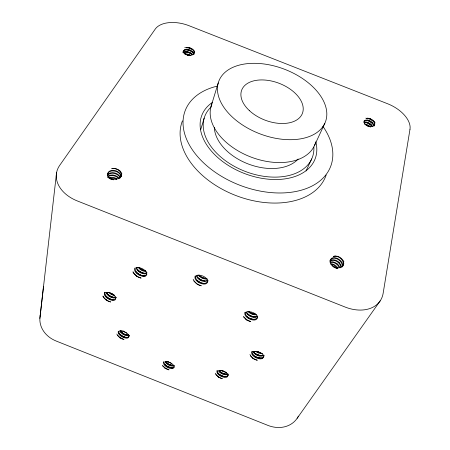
<?xml version="1.0" encoding="UTF-8"?>
<svg xmlns="http://www.w3.org/2000/svg" width="450" height="450" viewBox="0 0 450 450"><rect width="100%" height="100%" fill="white"/><g stroke="black" fill="none" stroke-linecap="round" stroke-linejoin="round"><path stroke-width="0.67" d="M251.944 351.636C252.214 356.642 260.055 360.135 263.829 356.822M116.229 297.523C114.227 303.019 104.186 297.377 104.861 292.382M183.111 52.11L183.167 51.384C185.884 48.038 192.026 50.546 193.618 54.028M135.096 267.801C134.629 273.15 142.678 277.976 146.919 274.489M39.876 318.459L43.498 286.504M40.146 315.973L56.559 172.744M118.305 331.2C116.466 336.476 132.221 342.101 128.098 334.395A6.12 3.302 24.4 0 0 119.644 331.031L121.562 330.829M134.792 268.374C132.536 274.967 150.458 280.845 145.845 271.519A6.84 4.112 25.3 0 0 136.395 267.773L137.43 267.536M208.091 280.822C205.543 286.627 195.244 281.689 195.272 276.171M163.631 361.845C161.668 366.891 176.895 372.324 173.492 365.152A5.985 3.172 22.1 0 0 165.206 361.856L168.199 361.8M195.176 275.895C192.51 282.797 210.847 288.557 206.933 279.174A6.997 4.337 22.2 0 0 197.235 275.327L198.343 275.091M342.27 266.94C345.358 259.858 329.164 252.523 330.311 262.519C332.37 269.887 347.574 269.572 342.889 260.156A7.048 5.001 30.6 0 0 333.321 256.376C338.614 254.914 345.617 260.994 342.675 266.366M217.108 370.507C214.852 375.767 230.333 381.122 227.514 373.944A6.131 3.313 19.8 0 0 219.037 370.575L221.074 370.418M245.115 312.159C242.286 318.707 259.988 324.276 256.933 315.602A6.851 4.129 19 0 0 247.461 311.844L248.574 311.642M200.728 129.549L204.182 118.114M211.005 106.549L218.25 82.913M251.972 351.534C249.356 357.384 265.821 362.784 263.183 355.039A6.486 3.679 18.4 0 0 254.227 351.484L257.597 351.405M104.816 292.247C101.402 298.401 119.537 304.982 114.789 296.072A6.474 3.662 25.8 0 0 105.874 292.534L109.001 292.359M193.984 54.129C195.542 50.012 189.804 47.357 186.384 47.633A5.659 3.296 16.3 0 1 194.107 50.67C196.211 57.144 183.504 56.368 183.279 50.923C185.951 47.227 193.078 50.108 193.944 54.214M129.392 336.184C126.203 339.688 119.228 335.514 118.53 331.335M314.404 145.716L324.832 123.306A57.06 34.56 21 0 0 258.457 63.444A57.06 34.56 21 0 0 233.117 117.776A57.06 34.56 21 0 0 324.832 123.306M306.045 170.966L311.726 158.889M374.152 125.966C376.194 121.736 370.232 117.962 366.429 118.446A5.676 3.308 25.9 0 1 374.197 121.506C378.022 128.981 363.364 127.451 363.938 121.213C366.992 117.765 373.641 121.837 373.922 125.949M329.94 260.409C333.596 254.959 342.832 260.674 342.208 266.417M297.157 418.286L380.188 300.87M107.319 175.14C110.351 170.752 117.827 172.547 120.133 176.85M257.653 317.706C253.806 321.66 245.25 317.739 245.104 312.351M228.308 375.536C224.736 378.529 217.631 375.103 217.148 370.569M107.302 175.567C110.548 171.377 117.962 173.25 120.116 177.699M119.88 178.222C124.729 173.346 116.809 167.209 111.707 168.722A7.026 4.967 11.3 0 1 121.207 172.479C123.638 180.641 108.771 181.626 107.471 174.358C108.703 167.355 120.966 170.207 121.117 176.648M174.268 367.194C170.477 369.281 164.509 366.137 163.766 361.918M228.594 374.13C225.208 376.054 220.686 373.843 218.464 371.025M264.009 355.404C260.179 357.604 254.666 355.157 252.748 351.399M183.257 52.262C186.396 50.372 190.8 52.099 192.831 54.9M107.944 176.158C111.482 173.768 116.707 175.084 119.216 178.391M329.676 261.157C334.187 258.351 340.554 262.637 341.016 267.598M364.134 121.039C367.673 119.222 372.403 122.136 373.562 125.691M183.223 52.757C186.12 51.137 189.906 52.532 192.111 54.737M207.816 280.806C203.468 282.96 197.432 279.855 196.104 275.304M108.017 176.631C111.493 174.504 116.471 175.674 118.924 178.836M257.546 316.097C253.491 317.891 248.169 315.551 246.24 311.67M257.271 316.817C253.187 318.544 247.866 316.198 245.981 312.272M174.555 365.76C170.983 367.009 166.736 364.764 164.857 361.659M147.071 272.914C143.139 274.196 138.668 271.665 136.733 268.211M146.7 273.589C142.464 274.849 137.458 271.935 136.029 267.84M207.416 280.502C203.361 281.756 198.602 279.382 196.706 275.67M115.942 297.759C111.949 298.794 107.376 296.061 105.874 292.314M330.812 260.094C335.323 258.519 340.622 262.204 341.319 266.799M129.054 335.588C125.499 336.353 121.669 334.198 119.818 331.189M109.198 177.576C111.825 176.799 114.733 177.396 116.983 178.92M262.963 355.376C259.442 356.102 255.538 354.476 253.417 351.602M330.109 261.939C334.271 260.921 338.76 263.942 339.958 267.941M227.706 374.051C224.381 374.659 220.792 373.056 218.734 370.434M109.845 178.014L114.137 178.217L116.64 179.415M364.247 122.057C367.521 121.461 370.986 123.491 372.504 126.366M184.759 47.683L188.724 47.852L192.701 49.579M330.03 262.406C333.743 261.653 337.562 264.026 339.216 267.306M207.315 278.921C204.154 279.433 200.897 277.999 198.72 275.738M364.14 122.552L367.543 122.912L371.543 125.528M115.599 297.332C112.044 297.737 108.411 295.633 106.594 292.624M184.061 52.042L187.251 52.194L190.524 53.37M256.517 314.781C253.395 315.157 250.166 313.847 248.012 311.591M184.764 49.815C187.83 49.556 190.98 50.653 193.264 52.701M128.706 335.121C125.353 335.357 121.916 333.473 120.156 330.632M262.693 353.672L258.429 353.042L255.42 351.315M263.273 355.59C259.493 355.888 255.611 354.375 252.968 351.675M173.548 365.501C170.533 365.647 167.501 364.162 165.611 361.834M262.356 358.161L258.249 357.739L254.166 355.888M365.777 118.164L369.619 118.862L373.314 121.146M227.149 376.684C223.571 376.824 219.966 375.317 217.457 372.78M184.86 53.679L188.674 54.321L190.986 55.676M206.668 278.37C203.828 278.443 201.032 277.172 199.063 275.153M146.261 271.519C143.128 271.547 140.079 269.893 138.201 267.418M255.797 314.184L252.349 313.582L249.536 312.266M364.101 122.203L366.384 122.535M116.027 297.641C112.258 297.579 108.619 295.616 106.273 292.702M145.271 276.03C141.727 275.996 138.308 274.303 135.877 271.766M253.513 319.629L254.959 319.714M129.167 335.481L126.754 335.183L124.166 334.249M205.459 283.686L200.987 282.836L196.852 280.384M255.791 316.924L253.35 316.654M253.328 319.382L254.784 319.494M129.071 335.289C125.927 335.16 122.912 333.703 120.651 331.549M225.833 374.338L227.087 374.439M261.231 358.414L257.001 357.564L254.312 356.237M172.766 368.156L167.737 366.801L164.441 364.483M127.811 337.641C124.256 337.399 120.802 335.593 118.581 332.803M173.756 365.563L168.739 364.191L165.465 361.868M226.946 374.226L223.014 373.382L219.369 371.317M226.659 372.403L223.605 371.734L221.619 370.733M172.648 367.948L167.608 366.491L164.374 364.129M205.104 278.674L206.089 278.803M364.624 123.93L368.263 125.089L370.367 126.771M330.846 263.711C333.591 263.897 336.122 265.461 337.714 267.677M204.93 278.415L206.415 278.64M145.637 270.855L142.29 269.876L139.32 267.739M253.041 316.834L254.036 316.997M255.369 314.308L252.377 313.627L249.143 311.782M202.686 283.59L203.687 283.759M142.639 275.946L143.589 276.109M204.722 281.031L202.208 280.406L199.316 278.966M260.336 355.686L256.567 354.516L254.469 353.25M330.806 264.257L333.855 265.14L337.224 268.026M333.872 267.249L338.034 268.644L335.115 267.705L331.937 265.686M114.728 295.639L111.594 294.649L108.782 292.618M107.797 177.3L110.362 178.909L113.507 179.809L110.554 178.852L107.663 176.951M260.944 352.963L256.624 351.366M186.165 54.292L189.968 55.631M172.693 365.676L168.874 364.494L165.538 362.216M187.391 49.719L188.235 49.888M367.509 118.086L368.297 118.243M252.827 319.281L248.861 317.942L246.296 316.209M126.737 337.748L122.884 336.516L119.469 334.119M368.038 126.191L370.592 126.922L368.241 126.135L364.978 124.127M113.417 299.919C110.109 299.368 106.982 297.579 104.934 294.913M122.631 330.924L123.728 331.155M186.081 54.608L188.634 55.333L185.175 53.972L182.812 52.149M222.176 370.53L223.284 370.761M223.509 376.504L224.837 376.785M188.128 47.537L188.977 47.717M186.519 54.349L187.357 54.54M186.767 54.208L187.605 54.416M366.801 120.364L369.979 121.556L372.724 123.638M365.873 122.22L366.666 122.422M187.498 52.054L188.342 52.273M253.063 314.061L254.064 314.331M142.566 273.161L143.533 273.431M260.342 353.025L257.985 352.254M203.417 277.988L204.424 278.274M145.232 270.951L142.341 269.944L139.68 268.273M112.703 297.315L113.603 297.579M260.156 352.761L257.349 351.754M143.865 273.308L139.596 271.463L137.216 269.499M114.12 294.84L110.031 292.821M252.849 316.564L249.891 315.473L247.703 314.089M224.511 374.079L221.861 373.118L219.482 371.661M112.219 299.902L108.18 298.153L105.879 296.325M223.059 376.358L219.617 374.805M126.855 333.174L122.979 331.206M171.551 363.465L167.743 361.536M365.749 124.689L369.309 126.557M367.881 120.454L368.679 120.735M189.079 50.124L190.71 50.771M189.816 47.964L190.648 48.274M188.19 54.793L189.011 55.102M202.095 277.701L203.591 278.28M251.578 313.543L252.562 313.926M367.189 122.788L369.939 124.211L371.756 126.073M188.438 54.681L189.253 55.007M112.247 297.186L109.569 295.903L107.241 294.109M111.988 179.421L112.421 179.601M336.561 268.279L336.971 268.447M367.47 122.692L369.793 123.874L371.773 125.505M249.525 318.482L250.504 318.904M139.736 274.894L141.182 275.512M369.9 118.772L370.693 119.138M187.419 54.996L187.757 55.153M369.411 126.596L369.737 126.742M366.778 125.038L369.056 126.315M189.979 52.892L190.755 53.286M369.478 121.084L371.002 121.956M141.092 269.516L142.493 270.253M256.641 351.608L257.518 352.074M110.953 293.664L112.275 294.356M366.441 125.398L367.217 125.82M123.75 334.024L120.724 331.903M199.463 279.321L200.886 280.097M139.725 271.811L141.12 272.571M110.835 293.338L112.146 294.058M184.584 53.854L185.304 54.253M201.926 277.374L199.226 275.67M138.352 274.112L139.275 274.635M198.259 281.706L199.671 282.504M248.119 317.756L249.036 318.274M368.595 125.781L369.315 126.276M191.261 53.797L191.947 54.276M138.437 270.906L139.297 271.507M164.722 367.948L165.398 368.421A7.65 4.056 22.1 0 0 169.026 369.866L165.279 368.089L162.529 365.484M119.649 337.584L120.353 338.079A7.824 4.219 24.4 0 0 124.054 339.553L119.126 336.909L116.758 334.041M106.037 299.886L106.779 300.42A8.269 4.68 25.8 0 0 110.683 301.973C107.533 300.999 104.524 299.025 102.949 296.055M217.952 376.701L218.621 377.184A7.836 4.23 19.8 0 0 222.334 378.658C219.493 377.736 216.585 376.065 215.291 373.252M165.398 368.421L162.562 365.844M120.353 338.079L117.377 335.391M137.076 273.189L137.931 273.803M106.779 300.42L104.507 298.564L102.938 296.438M218.621 377.184L215.82 374.563M136.198 275.856L136.974 276.429A8.741 5.254 25.3 0 0 141.109 278.072C137.762 277.082 134.561 274.944 133.014 271.738M252.675 358.172L253.367 358.684A8.291 4.702 18.4 0 0 257.287 360.242C254.289 359.297 251.201 357.514 249.958 354.482M198.039 278.021L198.889 278.651M136.974 276.429L133.993 273.684M253.367 358.684L250.481 355.888M192.201 51.626L192.859 52.121M253.789 355.601L252.067 354.082M243.523 316.519L246.487 319.596L250.779 321.604A8.752 5.276 19 0 1 246.634 319.961L243.568 316.924M245.903 319.404L246.634 319.961M337.056 263.936L337.888 264.628M371.706 122.473L372.949 123.615M338.417 262.063L339.238 262.772M373.911 121.736L374.434 122.349M193.798 280.924L197.044 284.108A8.938 5.546 22.2 0 0 201.285 285.789C197.899 284.805 194.591 282.656 193.168 279.321M128.599 334.957L128.998 335.531M115.329 296.696L115.757 297.332M374.664 122.051L375.047 122.614M173.959 365.692L174.313 366.233M146.391 272.194L146.818 272.886M227.953 374.49L228.285 375.036M133.003 272.137L133.689 273.308M207.45 279.861L207.844 280.558M343.446 260.933L343.89 261.731M263.627 355.624L263.947 356.22M257.406 316.249L257.754 316.907M194.479 51.176L194.737 51.694M120.859 176.186C119.694 170.111 106.785 168.424 107.567 175.916M121.612 173.188L121.877 173.919M263.773 354.966L264.004 355.629M322.897 126.337A77.895 50.113 21 0 1 296.336 191.396A77.895 50.113 21 0 1 194.282 152.482A77.895 50.113 21 0 1 217.356 86.096M326.166 175.022A76.809 50.231 21 0 1 236.711 195.851A76.809 50.231 21 0 1 182.424 120.876M315.793 141.711A60.694 38.998 21 0 1 244.817 173.649A60.694 38.998 21 0 1 212.372 102.448M40.731 313.526A28.288 23.704 2 0 0 56.261 341.072L267.851 425.368A28.356 23.861 40 0 0 298.44 416.109M313.853 146.993A57.572 36.984 21 0 1 244.772 171.231A57.572 36.984 21 0 1 211.247 106.869M298.159 159.002A46.266 29.706 21 0 1 248.552 164.098A46.266 29.706 21 0 1 214.335 127.373M315.461 142.993A55.356 34.852 21 0 1 251.196 157.14A55.356 34.852 21 0 1 211.984 103.793M409.989 129.268L383.13 293.361A35.533 25.402 32.5 0 1 345.094 307.035L77.332 200.947A35.421 25.194 9.4 0 1 59.704 165.358L155.239 29.093A27.568 15.784 15.9 0 1 189.135 25.751L387.664 103.77A27.664 15.868 26.3 0 1 409.989 129.268M249.322 110.554A32.512 19.721 21 0 0 301.888 114.542A32.512 19.721 21 0 0 264.96 80.049A32.512 19.721 21 0 0 249.322 110.554"/></g></svg>
